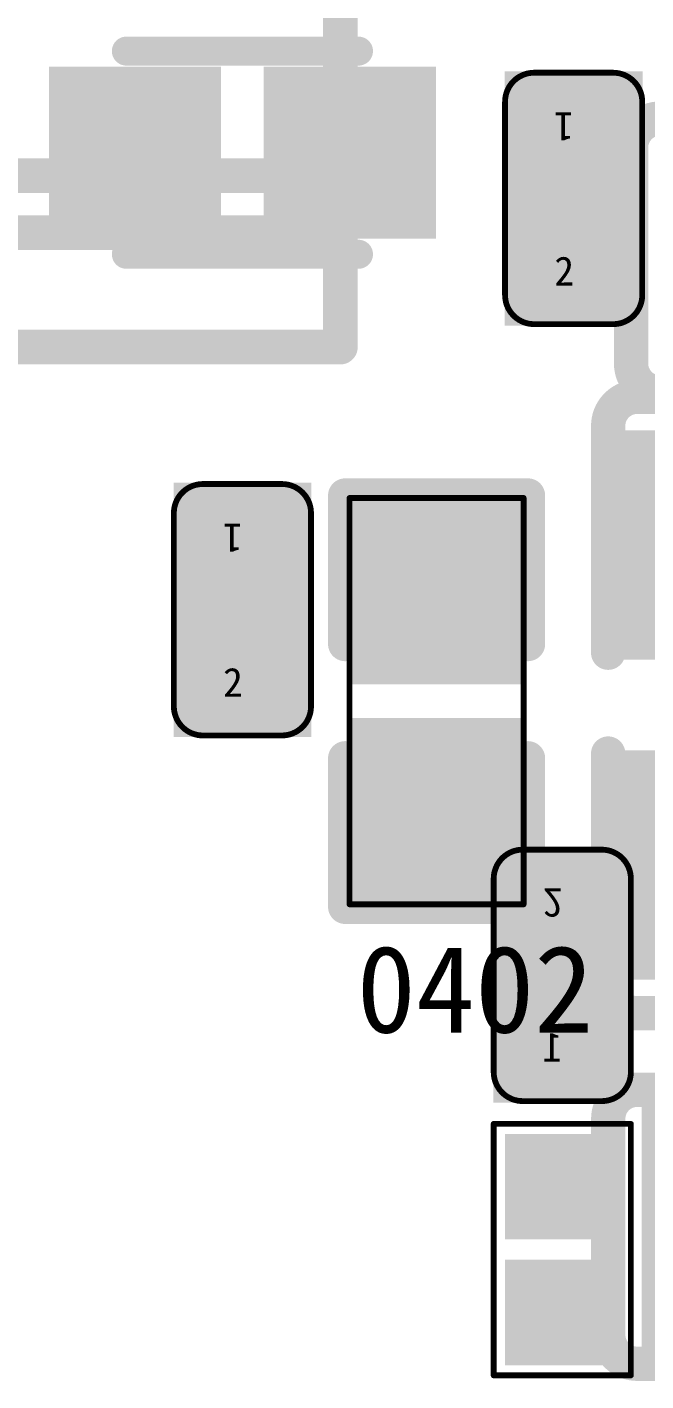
# Model space of a CAD drawing. Header units: millimetres. Extents: x 7.33 to 10.08, y 7.01 to 8.78.
# Drawn here: x 9.1274 to 9.2341, y 8.0493 to 8.2825 of the extents above; entities that cross this region are included whole.
import ezdxf

# ---------------------------------------------------------------- set-up
doc = ezdxf.new("R2010")
doc.units = ezdxf.units.MM
doc.header["$MEASUREMENT"] = 0
for name, color, linetype in [('BottomLayer', 5, 'Continuous'), ('BottomOverlay', 54, 'Continuous'), ('BottomPaste', 16, 'Continuous'), ('BottomSolder', 6, 'Continuous'), ('Mechanical1', 6, 'Continuous'), ('Mechanical16', 56, 'Continuous'), ('Mechanical20', 56, 'Continuous'), ('TopLayer', 1, 'Continuous'), ('TopOverlay', 2, 'Continuous'), ('TopPaste', 8, 'Continuous'), ('TopSolder', 216, 'Continuous')]:
    doc.layers.add(name, color=color, linetype=linetype)

# ---------------------------------------------------------------- blocks, each defined once
blk = doc.blocks.new('BGA153_13RX11R5X0R9_2L_B_15')
at = {"layer": 'BottomOverlay', "const_width": 0.006}
for points in [[(0.22638, -0.22638), (0.22638, -0.13583)], [(0.10571, -0.22638), (0.22638, -0.22638)], [(0.22638, -0.25591), (0.22638, -0.22638)], [(0.10571, -0.23622), (0.22638, -0.23622)], [(0.10571, -0.25591), (0.22638, -0.25591)]]:
    blk.add_lwpolyline(points, dxfattribs=at)
at = {"layer": 'BottomOverlay', "const_width": 0.003}
for points in [[(0.22488, -0.22638, 1), (0.22788, -0.22638, 1)], [(0.22488, -0.22638, 1), (0.22788, -0.22638, 1)], [(0.22488, -0.22638, 1), (0.22788, -0.22638, 1)], [(0.22488, -0.23622, 1), (0.22788, -0.23622, 1)], [(0.22488, -0.25591, 1), (0.22788, -0.25591, 1)], [(0.22488, -0.25591, 1), (0.22788, -0.25591, 1)]]:
    blk.add_lwpolyline(points, format="xyb", close=True, dxfattribs=at)
blk = doc.blocks.new('R0402_94')
at = {"layer": 'Mechanical16'}
for points, const_width in [([(-0.03543, 0.01575), (-0.00984, 0.01575)], 0.00591), ([(-0.03543, 0.01575), (-0.03543, -0.01575)], 0.00591), ([(0.00984, 0.01575), (0.03543, 0.01575)], 0.00591), ([(0.03543, 0.01575), (0.03543, -0.01575)], 0.00591), ([(-0.035, 0.015), (0.035, 0.015)], 0.001), ([(-0.035, 0.015), (-0.035, -0.015)], 0.001), ([(0.035, 0.015), (0.035, -0.015)], 0.001), ([(-0.03543, -0.01575), (-0.00984, -0.01575)], 0.00591), ([(0.00984, -0.01575), (0.03543, -0.01575)], 0.00591), ([(-0.035, -0.015), (0.035, -0.015)], 0.001)]:
    blk.add_lwpolyline(points, dxfattribs=dict(at, const_width=const_width))
for points, const_width in [([(-0.03691, 0.01575, 1), (-0.03395, 0.01575, 1)], 0.00295), ([(-0.03691, 0.01575, 1), (-0.03395, 0.01575, 1)], 0.00295), ([(-0.01132, 0.01575, 1), (-0.00836, 0.01575, 1)], 0.00295), ([(0.00836, 0.01575, 1), (0.01132, 0.01575, 1)], 0.00295), ([(0.03395, 0.01575, 1), (0.03691, 0.01575, 1)], 0.00295), ([(0.03395, 0.01575, 1), (0.03691, 0.01575, 1)], 0.00295), ([(-0.03525, 0.015, 1), (-0.03475, 0.015, 1)], 0.0005), ([(-0.03525, 0.015, 1), (-0.03475, 0.015, 1)], 0.0005), ([(0.03475, 0.015, 1), (0.03525, 0.015, 1)], 0.0005), ([(0.03475, 0.015, 1), (0.03525, 0.015, 1)], 0.0005), ([(-0.03691, -0.01575, 1), (-0.03395, -0.01575, 1)], 0.00295), ([(-0.03691, -0.01575, 1), (-0.03395, -0.01575, 1)], 0.00295), ([(-0.01132, -0.01575, 1), (-0.00836, -0.01575, 1)], 0.00295), ([(0.00836, -0.01575, 1), (0.01132, -0.01575, 1)], 0.00295), ([(0.03395, -0.01575, 1), (0.03691, -0.01575, 1)], 0.00295), ([(0.03395, -0.01575, 1), (0.03691, -0.01575, 1)], 0.00295), ([(-0.03525, -0.015, 1), (-0.03475, -0.015, 1)], 0.0005), ([(-0.03525, -0.015, 1), (-0.03475, -0.015, 1)], 0.0005), ([(0.03475, -0.015, 1), (0.03525, -0.015, 1)], 0.0005), ([(0.03475, -0.015, 1), (0.03525, -0.015, 1)], 0.0005)]:
    blk.add_lwpolyline(points, format="xyb", close=True, dxfattribs=dict(at, const_width=const_width))
at = {"layer": 'TopLayer'}
for points in [[(-0.0069, 0.01082), (-0.02855, 0.01082), (-0.0069, -0.01082), (-0.02855, -0.01082)], [(0.02855, 0.01082), (0.0069, 0.01082), (0.02855, -0.01082), (0.0069, -0.01082)]]:
    blk.add_solid(points, dxfattribs=at)
at = {"layer": 'TopOverlay', "const_width": 0.00591}
for points in [[(-0.03543, 0.01575), (-0.03543, -0.01575)], [(-0.03543, 0.01575), (-0.00984, 0.01575)], [(0.00984, 0.01575), (0.03543, 0.01575)], [(0.03543, 0.01575), (0.03543, -0.01575)], [(-0.03543, -0.01575), (-0.00984, -0.01575)], [(0.00984, -0.01575), (0.03543, -0.01575)]]:
    blk.add_lwpolyline(points, dxfattribs=at)
at = {"layer": 'TopOverlay', "const_width": 0.00295}
for points in [[(-0.03691, 0.01575, 1), (-0.03395, 0.01575, 1)], [(-0.03691, 0.01575, 1), (-0.03395, 0.01575, 1)], [(-0.01132, 0.01575, 1), (-0.00836, 0.01575, 1)], [(0.00836, 0.01575, 1), (0.01132, 0.01575, 1)], [(0.03395, 0.01575, 1), (0.03691, 0.01575, 1)], [(0.03395, 0.01575, 1), (0.03691, 0.01575, 1)], [(-0.03691, -0.01575, 1), (-0.03395, -0.01575, 1)], [(-0.03691, -0.01575, 1), (-0.03395, -0.01575, 1)], [(-0.01132, -0.01575, 1), (-0.00836, -0.01575, 1)], [(0.00836, -0.01575, 1), (0.01132, -0.01575, 1)], [(0.03395, -0.01575, 1), (0.03691, -0.01575, 1)], [(0.03395, -0.01575, 1), (0.03691, -0.01575, 1)]]:
    blk.add_lwpolyline(points, format="xyb", close=True, dxfattribs=at)
at = {"layer": 'TopPaste'}
for points in [[(-0.0069, 0.01082), (-0.02855, 0.01082), (-0.0069, -0.01082), (-0.02855, -0.01082)], [(0.02855, 0.01082), (0.0069, 0.01082), (0.02855, -0.01082), (0.0069, -0.01082)]]:
    blk.add_solid(points, dxfattribs=at)
at = {"layer": 'TopSolder'}
for points in [[(-0.0029, 0.01482), (-0.03254, 0.01482), (-0.0029, -0.01482), (-0.03254, -0.01482)], [(0.03254, 0.01482), (0.0029, 0.01482), (0.03254, -0.01482), (0.0029, -0.01482)]]:
    blk.add_solid(points, dxfattribs=at)
blk = doc.blocks.new('R0201_B_188')
at = {"layer": 'BottomLayer'}
for points in [[(-0.01792, -0.00788), (-0.00375, -0.00788), (-0.01792, 0.00787), (-0.00375, 0.00787)], [(0.00374, -0.00788), (0.01791, -0.00788), (0.00374, 0.00787), (0.01791, 0.00787)]]:
    blk.add_solid(points, dxfattribs=at)
at = {"layer": 'BottomOverlay', "const_width": 0.001}
for points in [[(-0.02166, 0.01182), (-0.02166, -0.01182)], [(-0.02166, 0.01182), (0.02166, 0.01182)], [(0.02166, 0.01182), (0.02166, -0.01182)], [(-0.02166, -0.01182), (0.02166, -0.01182)]]:
    blk.add_lwpolyline(points, dxfattribs=at)
at = {"layer": 'BottomOverlay', "const_width": 0.0005}
for points in [[(-0.02191, 0.01182, 1), (-0.02141, 0.01182, 1)], [(-0.02191, 0.01182, 1), (-0.02141, 0.01182, 1)], [(0.02141, 0.01182, 1), (0.02191, 0.01182, 1)], [(0.02141, 0.01182, 1), (0.02191, 0.01182, 1)], [(-0.02191, -0.01182, 1), (-0.02141, -0.01182, 1)], [(-0.02191, -0.01182, 1), (-0.02141, -0.01182, 1)], [(0.02141, -0.01182, 1), (0.02191, -0.01182, 1)], [(0.02141, -0.01182, 1), (0.02191, -0.01182, 1)]]:
    blk.add_lwpolyline(points, format="xyb", close=True, dxfattribs=at)
at = {"layer": 'BottomPaste'}
for points in [[(-0.01792, -0.00788), (-0.00375, -0.00788), (-0.01792, 0.00787), (-0.00375, 0.00787)], [(0.00374, -0.00788), (0.01791, -0.00788), (0.00374, 0.00787), (0.01791, 0.00787)]]:
    blk.add_solid(points, dxfattribs=at)
at = {"layer": 'BottomSolder'}
for points in [[(-0.01992, -0.00988), (-0.00175, -0.00988), (-0.01992, 0.00987), (-0.00175, 0.00987)], [(0.00174, -0.00988), (0.01991, -0.00988), (0.00174, 0.00987), (0.01991, 0.00987)]]:
    blk.add_solid(points, dxfattribs=at)
blk = doc.blocks.new('C0201_347')
at = {"layer": 'TopLayer'}
for points in [[(-0.01792, -0.00787), (-0.00375, -0.00787), (-0.01792, 0.00788), (-0.00375, 0.00788)], [(0.00374, -0.00787), (0.01791, -0.00787), (0.00374, 0.00788), (0.01791, 0.00788)]]:
    blk.add_solid(points, dxfattribs=at)
at = {"layer": 'TopOverlay', "const_width": 0.001}
for points in [[(-0.02166, 0.00681, -0.414178), (-0.01666, 0.01182)], [(0.01665, 0.01182, -0.414132), (0.02166, 0.00681)], [(-0.01666, -0.01182, -0.414249), (-0.02166, -0.00681)], [(0.02166, -0.00681, -0.414214), (0.01665, -0.01182)]]:
    blk.add_lwpolyline(points, format="xyb", dxfattribs=at)
for points in [[(-0.01666, 0.01182), (0.01665, 0.01182)], [(-0.02166, 0.00681), (-0.02166, -0.00681)], [(0.02166, 0.00681), (0.02166, -0.00681)], [(-0.01666, -0.01182), (0.01665, -0.01182)]]:
    blk.add_lwpolyline(points, dxfattribs=at)
at = {"layer": 'TopOverlay', "const_width": 0.0005}
for points in [[(-0.01691, 0.01182, 1), (-0.01641, 0.01182, 1)], [(-0.01691, 0.01182, 1), (-0.01641, 0.01182, 1)], [(0.0164, 0.01182, 1), (0.0169, 0.01182, 1)], [(0.0164, 0.01182, 1), (0.0169, 0.01182, 1)], [(-0.02191, 0.00681, 1), (-0.02141, 0.00681, 1)], [(-0.02191, 0.00681, 1), (-0.02141, 0.00681, 1)], [(0.02141, 0.00681, 1), (0.02191, 0.00681, 1)], [(0.02141, 0.00681, 1), (0.02191, 0.00681, 1)], [(-0.02191, -0.00681, 1), (-0.02141, -0.00681, 1)], [(-0.02191, -0.00681, 1), (-0.02141, -0.00681, 1)], [(0.02141, -0.00681, 1), (0.02191, -0.00681, 1)], [(0.02141, -0.00681, 1), (0.02191, -0.00681, 1)], [(-0.01691, -0.01182, 1), (-0.01641, -0.01182, 1)], [(-0.01691, -0.01182, 1), (-0.01641, -0.01182, 1)], [(0.0164, -0.01182, 1), (0.0169, -0.01182, 1)], [(0.0164, -0.01182, 1), (0.0169, -0.01182, 1)]]:
    blk.add_lwpolyline(points, format="xyb", close=True, dxfattribs=at)
at = {"layer": 'TopPaste'}
for points in [[(-0.01792, -0.00787), (-0.00375, -0.00787), (-0.01792, 0.00788), (-0.00375, 0.00788)], [(0.00374, -0.00787), (0.01791, -0.00787), (0.00374, 0.00788), (0.01791, 0.00788)]]:
    blk.add_solid(points, dxfattribs=at)
at = {"layer": 'TopSolder'}
for points in [[(-0.02192, -0.01187), (0.00025, -0.01187), (-0.02192, 0.01188), (0.00025, 0.01188)], [(-0.00026, -0.01187), (0.02191, -0.01187), (-0.00026, 0.01188), (0.02191, 0.01188)]]:
    blk.add_solid(points, dxfattribs=at)
at = {"layer": 'Mechanical20'}
for s, rotation, p in [('1', 270, (-0.01484, 0)), ('2', 90, (0.015, -0.00333))]:
    blk.add_text(s, height=0.005, rotation=rotation, dxfattribs=at).set_placement(p)
blk = doc.blocks.new('C0201_370')
at = {"layer": 'TopLayer'}
for points in [[(-0.01792, -0.00787), (-0.00375, -0.00787), (-0.01792, 0.00788), (-0.00375, 0.00788)], [(0.00374, -0.00787), (0.01791, -0.00787), (0.00374, 0.00788), (0.01791, 0.00788)]]:
    blk.add_solid(points, dxfattribs=at)
at = {"layer": 'TopOverlay', "const_width": 0.001}
for points in [[(-0.02166, 0.00681, -0.414178), (-0.01666, 0.01182)], [(0.01665, 0.01182, -0.414132), (0.02166, 0.00681)], [(-0.01666, -0.01182, -0.414249), (-0.02166, -0.00681)], [(0.02166, -0.00681, -0.414214), (0.01665, -0.01182)]]:
    blk.add_lwpolyline(points, format="xyb", dxfattribs=at)
for points in [[(-0.01666, 0.01182), (0.01665, 0.01182)], [(-0.02166, 0.00681), (-0.02166, -0.00681)], [(0.02166, 0.00681), (0.02166, -0.00681)], [(-0.01666, -0.01182), (0.01665, -0.01182)]]:
    blk.add_lwpolyline(points, dxfattribs=at)
at = {"layer": 'TopOverlay', "const_width": 0.0005}
for points in [[(-0.01691, 0.01182, 1), (-0.01641, 0.01182, 1)], [(-0.01691, 0.01182, 1), (-0.01641, 0.01182, 1)], [(0.0164, 0.01182, 1), (0.0169, 0.01182, 1)], [(0.0164, 0.01182, 1), (0.0169, 0.01182, 1)], [(-0.02191, 0.00681, 1), (-0.02141, 0.00681, 1)], [(-0.02191, 0.00681, 1), (-0.02141, 0.00681, 1)], [(0.02141, 0.00681, 1), (0.02191, 0.00681, 1)], [(0.02141, 0.00681, 1), (0.02191, 0.00681, 1)], [(-0.02191, -0.00681, 1), (-0.02141, -0.00681, 1)], [(-0.02191, -0.00681, 1), (-0.02141, -0.00681, 1)], [(0.02141, -0.00681, 1), (0.02191, -0.00681, 1)], [(0.02141, -0.00681, 1), (0.02191, -0.00681, 1)], [(-0.01691, -0.01182, 1), (-0.01641, -0.01182, 1)], [(-0.01691, -0.01182, 1), (-0.01641, -0.01182, 1)], [(0.0164, -0.01182, 1), (0.0169, -0.01182, 1)], [(0.0164, -0.01182, 1), (0.0169, -0.01182, 1)]]:
    blk.add_lwpolyline(points, format="xyb", close=True, dxfattribs=at)
at = {"layer": 'TopPaste'}
for points in [[(-0.01792, -0.00787), (-0.00375, -0.00787), (-0.01792, 0.00788), (-0.00375, 0.00788)], [(0.00374, -0.00787), (0.01791, -0.00787), (0.00374, 0.00788), (0.01791, 0.00788)]]:
    blk.add_solid(points, dxfattribs=at)
at = {"layer": 'TopSolder'}
for points in [[(-0.02192, -0.01187), (0.00025, -0.01187), (-0.02192, 0.01188), (0.00025, 0.01188)], [(-0.00026, -0.01187), (0.02191, -0.01187), (-0.00026, 0.01188), (0.02191, 0.01188)]]:
    blk.add_solid(points, dxfattribs=at)
at = {"layer": 'Mechanical20'}
for s, rotation, p in [('1', 270, (-0.01484, 0)), ('2', 90, (0.015, -0.00333))]:
    blk.add_text(s, height=0.005, rotation=rotation, dxfattribs=at).set_placement(p)
blk = doc.blocks.new('C0603_388')
at = {"layer": 'Mechanical16', "const_width": 0.00591}
for points in [[(-0.0531, 0.0186, -0.414214), (-0.0481, 0.0236)], [(0.0481, 0.0236, -0.414214), (0.0531, 0.0186)], [(-0.0481, -0.0236, -0.414214), (-0.0531, -0.0186)], [(0.0531, -0.0186, -0.414214), (0.0481, -0.0236)]]:
    blk.add_lwpolyline(points, format="xyb", dxfattribs=at)
for points in [[(-0.00836, 0.0236), (-0.0481, 0.0236)], [(0.0481, 0.0236), (0.00902, 0.0236)], [(-0.0531, -0.0186), (-0.0531, 0.0186)], [(0.0531, -0.0186), (0.0531, 0.0186)], [(-0.00836, -0.0236), (-0.0481, -0.0236)], [(0.0481, -0.0236), (0.00902, -0.0236)]]:
    blk.add_lwpolyline(points, dxfattribs=at)
at = {"layer": 'Mechanical16', "const_width": 0.00296}
for points in [[(-0.04958, 0.0236, 1), (-0.04662, 0.0236, 1)], [(-0.04958, 0.0236, 1), (-0.04662, 0.0236, 1)], [(-0.00984, 0.0236, 1), (-0.00688, 0.0236, 1)], [(0.00754, 0.0236, 1), (0.0105, 0.0236, 1)], [(0.04662, 0.0236, 1), (0.04958, 0.0236, 1)], [(0.04662, 0.0236, 1), (0.04958, 0.0236, 1)], [(-0.05458, 0.0186, 1), (-0.05162, 0.0186, 1)], [(-0.05458, 0.0186, 1), (-0.05162, 0.0186, 1)], [(0.05162, 0.0186, 1), (0.05458, 0.0186, 1)], [(0.05162, 0.0186, 1), (0.05458, 0.0186, 1)], [(-0.05458, -0.0186, 1), (-0.05162, -0.0186, 1)], [(-0.05458, -0.0186, 1), (-0.05162, -0.0186, 1)], [(0.05162, -0.0186, 1), (0.05458, -0.0186, 1)], [(0.05162, -0.0186, 1), (0.05458, -0.0186, 1)], [(-0.04958, -0.0236, 1), (-0.04662, -0.0236, 1)], [(-0.04958, -0.0236, 1), (-0.04662, -0.0236, 1)], [(-0.00984, -0.0236, 1), (-0.00688, -0.0236, 1)], [(0.00754, -0.0236, 1), (0.0105, -0.0236, 1)], [(0.04662, -0.0236, 1), (0.04958, -0.0236, 1)], [(0.04662, -0.0236, 1), (0.04958, -0.0236, 1)]]:
    blk.add_lwpolyline(points, format="xyb", close=True, dxfattribs=at)
at = {"layer": 'TopLayer'}
for points in [[(-0.01181, 0.01771), (-0.04331, 0.01771), (-0.01181, -0.01771), (-0.04331, -0.01771)], [(0.04331, 0.01771), (0.01181, 0.01771), (0.04331, -0.01771), (0.01181, -0.01771)]]:
    blk.add_solid(points, dxfattribs=at)
at = {"layer": 'TopOverlay', "const_width": 0.00591}
for points in [[(-0.0531, 0.0186, -0.414214), (-0.0481, 0.0236)], [(0.0481, 0.0236, -0.414214), (0.0531, 0.0186)], [(-0.0481, -0.0236, -0.414214), (-0.0531, -0.0186)], [(0.0531, -0.0186, -0.414214), (0.0481, -0.0236)]]:
    blk.add_lwpolyline(points, format="xyb", dxfattribs=at)
for points in [[(-0.00836, 0.0236), (-0.0481, 0.0236)], [(0.0481, 0.0236), (0.00902, 0.0236)], [(-0.0531, -0.0186), (-0.0531, 0.0186)], [(0.0531, -0.0186), (0.0531, 0.0186)], [(-0.00836, -0.0236), (-0.0481, -0.0236)], [(0.0481, -0.0236), (0.00902, -0.0236)]]:
    blk.add_lwpolyline(points, dxfattribs=at)
at = {"layer": 'TopOverlay', "const_width": 0.00296}
for points in [[(-0.04958, 0.0236, 1), (-0.04662, 0.0236, 1)], [(-0.04958, 0.0236, 1), (-0.04662, 0.0236, 1)], [(-0.00984, 0.0236, 1), (-0.00688, 0.0236, 1)], [(0.00754, 0.0236, 1), (0.0105, 0.0236, 1)], [(0.04662, 0.0236, 1), (0.04958, 0.0236, 1)], [(0.04662, 0.0236, 1), (0.04958, 0.0236, 1)], [(-0.05458, 0.0186, 1), (-0.05162, 0.0186, 1)], [(-0.05458, 0.0186, 1), (-0.05162, 0.0186, 1)], [(0.05162, 0.0186, 1), (0.05458, 0.0186, 1)], [(0.05162, 0.0186, 1), (0.05458, 0.0186, 1)], [(-0.05458, -0.0186, 1), (-0.05162, -0.0186, 1)], [(-0.05458, -0.0186, 1), (-0.05162, -0.0186, 1)], [(0.05162, -0.0186, 1), (0.05458, -0.0186, 1)], [(0.05162, -0.0186, 1), (0.05458, -0.0186, 1)], [(-0.04958, -0.0236, 1), (-0.04662, -0.0236, 1)], [(-0.04958, -0.0236, 1), (-0.04662, -0.0236, 1)], [(-0.00984, -0.0236, 1), (-0.00688, -0.0236, 1)], [(0.00754, -0.0236, 1), (0.0105, -0.0236, 1)], [(0.04662, -0.0236, 1), (0.04958, -0.0236, 1)], [(0.04662, -0.0236, 1), (0.04958, -0.0236, 1)]]:
    blk.add_lwpolyline(points, format="xyb", close=True, dxfattribs=at)
at = {"layer": 'TopPaste'}
for points in [[(-0.01181, 0.01771), (-0.04331, 0.01771), (-0.01181, -0.01771), (-0.04331, -0.01771)], [(0.04331, 0.01771), (0.01181, 0.01771), (0.04331, -0.01771), (0.01181, -0.01771)]]:
    blk.add_solid(points, dxfattribs=at)
at = {"layer": 'TopSolder'}
for points in [[(-0.00781, 0.02171), (-0.04731, 0.02171), (-0.00781, -0.02171), (-0.04731, -0.02171)], [(0.04731, 0.02171), (0.00781, 0.02171), (0.04731, -0.02171), (0.00781, -0.02171)]]:
    blk.add_solid(points, dxfattribs=at)
at = {"layer": 'Mechanical20'}
for s, p in [('1', (-0.02356, 0)), ('2', (0.03156, 0))]:
    blk.add_text(s, height=0.01, dxfattribs=at).set_placement(p)
blk = doc.blocks.new('C0603_B_389')
at = {"layer": 'BottomLayer'}
for points in [[(-0.01181, 0.01771), (-0.04331, 0.01771), (-0.01181, -0.01771), (-0.04331, -0.01771)], [(0.04331, 0.01771), (0.01181, 0.01771), (0.04331, -0.01771), (0.01181, -0.01771)]]:
    blk.add_solid(points, dxfattribs=at)
at = {"layer": 'BottomOverlay', "const_width": 0.00591}
for points in [[(-0.0531, 0.0186, -0.414214), (-0.0481, 0.0236)], [(0.0481, 0.0236, -0.414214), (0.0531, 0.0186)], [(-0.0481, -0.0236, -0.414214), (-0.0531, -0.0186)], [(0.0531, -0.0186, -0.414214), (0.0481, -0.0236)]]:
    blk.add_lwpolyline(points, format="xyb", dxfattribs=at)
for points in [[(-0.0481, 0.0236), (-0.00836, 0.0236)], [(0.00902, 0.0236), (0.0481, 0.0236)], [(-0.0531, -0.0186), (-0.0531, 0.0186)], [(0.0531, -0.0186), (0.0531, 0.0186)], [(-0.0481, -0.0236), (-0.00836, -0.0236)], [(0.00902, -0.0236), (0.0481, -0.0236)]]:
    blk.add_lwpolyline(points, dxfattribs=at)
at = {"layer": 'BottomOverlay', "const_width": 0.00296}
for points in [[(-0.04958, 0.0236, 1), (-0.04662, 0.0236, 1)], [(-0.04958, 0.0236, 1), (-0.04662, 0.0236, 1)], [(-0.00984, 0.0236, 1), (-0.00688, 0.0236, 1)], [(0.00754, 0.0236, 1), (0.0105, 0.0236, 1)], [(0.04662, 0.0236, 1), (0.04958, 0.0236, 1)], [(0.04662, 0.0236, 1), (0.04958, 0.0236, 1)], [(-0.05458, 0.0186, 1), (-0.05162, 0.0186, 1)], [(-0.05458, 0.0186, 1), (-0.05162, 0.0186, 1)], [(0.05162, 0.0186, 1), (0.05458, 0.0186, 1)], [(0.05162, 0.0186, 1), (0.05458, 0.0186, 1)], [(-0.05458, -0.0186, 1), (-0.05162, -0.0186, 1)], [(-0.05458, -0.0186, 1), (-0.05162, -0.0186, 1)], [(0.05162, -0.0186, 1), (0.05458, -0.0186, 1)], [(0.05162, -0.0186, 1), (0.05458, -0.0186, 1)], [(-0.04958, -0.0236, 1), (-0.04662, -0.0236, 1)], [(-0.04958, -0.0236, 1), (-0.04662, -0.0236, 1)], [(-0.00984, -0.0236, 1), (-0.00688, -0.0236, 1)], [(0.00754, -0.0236, 1), (0.0105, -0.0236, 1)], [(0.04662, -0.0236, 1), (0.04958, -0.0236, 1)], [(0.04662, -0.0236, 1), (0.04958, -0.0236, 1)]]:
    blk.add_lwpolyline(points, format="xyb", close=True, dxfattribs=at)
at = {"layer": 'BottomPaste'}
for points in [[(-0.01181, 0.01771), (-0.04331, 0.01771), (-0.01181, -0.01771), (-0.04331, -0.01771)], [(0.04331, 0.01771), (0.01181, 0.01771), (0.04331, -0.01771), (0.01181, -0.01771)]]:
    blk.add_solid(points, dxfattribs=at)
at = {"layer": 'BottomSolder'}
for points in [[(-0.00781, 0.02171), (-0.04731, 0.02171), (-0.00781, -0.02171), (-0.04731, -0.02171)], [(0.04731, 0.02171), (0.00781, 0.02171), (0.04731, -0.02171), (0.00781, -0.02171)]]:
    blk.add_solid(points, dxfattribs=at)
at = {"layer": 'Mechanical16', "const_width": 0.00591}
for points in [[(-0.0531, 0.0186, -0.414214), (-0.0481, 0.0236)], [(0.0481, 0.0236, -0.414214), (0.0531, 0.0186)], [(-0.0481, -0.0236, -0.414214), (-0.0531, -0.0186)], [(0.0531, -0.0186, -0.414214), (0.0481, -0.0236)]]:
    blk.add_lwpolyline(points, format="xyb", dxfattribs=at)
for points in [[(-0.0481, 0.0236), (-0.00836, 0.0236)], [(0.00902, 0.0236), (0.0481, 0.0236)], [(-0.0531, -0.0186), (-0.0531, 0.0186)], [(0.0531, -0.0186), (0.0531, 0.0186)], [(-0.0481, -0.0236), (-0.00836, -0.0236)], [(0.00902, -0.0236), (0.0481, -0.0236)]]:
    blk.add_lwpolyline(points, dxfattribs=at)
at = {"layer": 'Mechanical16', "const_width": 0.00296}
for points in [[(-0.04958, 0.0236, 1), (-0.04662, 0.0236, 1)], [(-0.04958, 0.0236, 1), (-0.04662, 0.0236, 1)], [(-0.00984, 0.0236, 1), (-0.00688, 0.0236, 1)], [(0.00754, 0.0236, 1), (0.0105, 0.0236, 1)], [(0.04662, 0.0236, 1), (0.04958, 0.0236, 1)], [(0.04662, 0.0236, 1), (0.04958, 0.0236, 1)], [(-0.05458, 0.0186, 1), (-0.05162, 0.0186, 1)], [(-0.05458, 0.0186, 1), (-0.05162, 0.0186, 1)], [(0.05162, 0.0186, 1), (0.05458, 0.0186, 1)], [(0.05162, 0.0186, 1), (0.05458, 0.0186, 1)], [(-0.05458, -0.0186, 1), (-0.05162, -0.0186, 1)], [(-0.05458, -0.0186, 1), (-0.05162, -0.0186, 1)], [(0.05162, -0.0186, 1), (0.05458, -0.0186, 1)], [(0.05162, -0.0186, 1), (0.05458, -0.0186, 1)], [(-0.04958, -0.0236, 1), (-0.04662, -0.0236, 1)], [(-0.04958, -0.0236, 1), (-0.04662, -0.0236, 1)], [(-0.00984, -0.0236, 1), (-0.00688, -0.0236, 1)], [(0.00754, -0.0236, 1), (0.0105, -0.0236, 1)], [(0.04662, -0.0236, 1), (0.04958, -0.0236, 1)], [(0.04662, -0.0236, 1), (0.04958, -0.0236, 1)]]:
    blk.add_lwpolyline(points, format="xyb", close=True, dxfattribs=at)
at = {"layer": 'Mechanical20', "text_generation_flag": 2}
for s, p in [('1', (-0.02356, 0)), ('2', (0.03156, 0))]:
    blk.add_text(s, height=0.01, rotation=-180, dxfattribs=at).set_placement(p)
blk = doc.blocks.new('C0603_391')
at = {"layer": 'Mechanical16', "const_width": 0.00591}
for points in [[(-0.0531, 0.0186, -0.414214), (-0.0481, 0.0236)], [(0.0481, 0.0236, -0.414214), (0.0531, 0.0186)], [(-0.0481, -0.0236, -0.414214), (-0.0531, -0.0186)], [(0.0531, -0.0186, -0.414214), (0.0481, -0.0236)]]:
    blk.add_lwpolyline(points, format="xyb", dxfattribs=at)
for points in [[(-0.00836, 0.0236), (-0.0481, 0.0236)], [(0.0481, 0.0236), (0.00902, 0.0236)], [(-0.0531, 0.0186), (-0.0531, -0.0186)], [(0.0531, 0.0186), (0.0531, -0.0186)], [(-0.00836, -0.0236), (-0.0481, -0.0236)], [(0.0481, -0.0236), (0.00902, -0.0236)]]:
    blk.add_lwpolyline(points, dxfattribs=at)
at = {"layer": 'Mechanical16', "const_width": 0.00296}
for points in [[(-0.04958, 0.0236, 1), (-0.04662, 0.0236, 1)], [(-0.04958, 0.0236, 1), (-0.04662, 0.0236, 1)], [(-0.00984, 0.0236, 1), (-0.00688, 0.0236, 1)], [(0.00754, 0.0236, 1), (0.0105, 0.0236, 1)], [(0.04662, 0.0236, 1), (0.04958, 0.0236, 1)], [(0.04662, 0.0236, 1), (0.04958, 0.0236, 1)], [(-0.05458, 0.0186, 1), (-0.05162, 0.0186, 1)], [(-0.05458, 0.0186, 1), (-0.05162, 0.0186, 1)], [(0.05162, 0.0186, 1), (0.05458, 0.0186, 1)], [(0.05162, 0.0186, 1), (0.05458, 0.0186, 1)], [(-0.05458, -0.0186, 1), (-0.05162, -0.0186, 1)], [(-0.05458, -0.0186, 1), (-0.05162, -0.0186, 1)], [(0.05162, -0.0186, 1), (0.05458, -0.0186, 1)], [(0.05162, -0.0186, 1), (0.05458, -0.0186, 1)], [(-0.04958, -0.0236, 1), (-0.04662, -0.0236, 1)], [(-0.04958, -0.0236, 1), (-0.04662, -0.0236, 1)], [(-0.00984, -0.0236, 1), (-0.00688, -0.0236, 1)], [(0.00754, -0.0236, 1), (0.0105, -0.0236, 1)], [(0.04662, -0.0236, 1), (0.04958, -0.0236, 1)], [(0.04662, -0.0236, 1), (0.04958, -0.0236, 1)]]:
    blk.add_lwpolyline(points, format="xyb", close=True, dxfattribs=at)
at = {"layer": 'TopLayer'}
for points in [[(-0.01181, 0.01771), (-0.04331, 0.01771), (-0.01181, -0.01771), (-0.04331, -0.01771)], [(0.04331, 0.01771), (0.01181, 0.01771), (0.04331, -0.01771), (0.01181, -0.01771)]]:
    blk.add_solid(points, dxfattribs=at)
at = {"layer": 'TopOverlay', "const_width": 0.00591}
for points in [[(-0.0531, 0.0186, -0.414214), (-0.0481, 0.0236)], [(0.0481, 0.0236, -0.414214), (0.0531, 0.0186)], [(-0.0481, -0.0236, -0.414214), (-0.0531, -0.0186)], [(0.0531, -0.0186, -0.414214), (0.0481, -0.0236)]]:
    blk.add_lwpolyline(points, format="xyb", dxfattribs=at)
for points in [[(-0.00836, 0.0236), (-0.0481, 0.0236)], [(0.0481, 0.0236), (0.00902, 0.0236)], [(-0.0531, 0.0186), (-0.0531, -0.0186)], [(0.0531, 0.0186), (0.0531, -0.0186)], [(-0.00836, -0.0236), (-0.0481, -0.0236)], [(0.0481, -0.0236), (0.00902, -0.0236)]]:
    blk.add_lwpolyline(points, dxfattribs=at)
at = {"layer": 'TopOverlay', "const_width": 0.00296}
for points in [[(-0.04958, 0.0236, 1), (-0.04662, 0.0236, 1)], [(-0.04958, 0.0236, 1), (-0.04662, 0.0236, 1)], [(-0.00984, 0.0236, 1), (-0.00688, 0.0236, 1)], [(0.00754, 0.0236, 1), (0.0105, 0.0236, 1)], [(0.04662, 0.0236, 1), (0.04958, 0.0236, 1)], [(0.04662, 0.0236, 1), (0.04958, 0.0236, 1)], [(-0.05458, 0.0186, 1), (-0.05162, 0.0186, 1)], [(-0.05458, 0.0186, 1), (-0.05162, 0.0186, 1)], [(0.05162, 0.0186, 1), (0.05458, 0.0186, 1)], [(0.05162, 0.0186, 1), (0.05458, 0.0186, 1)], [(-0.05458, -0.0186, 1), (-0.05162, -0.0186, 1)], [(-0.05458, -0.0186, 1), (-0.05162, -0.0186, 1)], [(0.05162, -0.0186, 1), (0.05458, -0.0186, 1)], [(0.05162, -0.0186, 1), (0.05458, -0.0186, 1)], [(-0.04958, -0.0236, 1), (-0.04662, -0.0236, 1)], [(-0.04958, -0.0236, 1), (-0.04662, -0.0236, 1)], [(-0.00984, -0.0236, 1), (-0.00688, -0.0236, 1)], [(0.00754, -0.0236, 1), (0.0105, -0.0236, 1)], [(0.04662, -0.0236, 1), (0.04958, -0.0236, 1)], [(0.04662, -0.0236, 1), (0.04958, -0.0236, 1)]]:
    blk.add_lwpolyline(points, format="xyb", close=True, dxfattribs=at)
at = {"layer": 'TopPaste'}
for points in [[(-0.01181, 0.01771), (-0.04331, 0.01771), (-0.01181, -0.01771), (-0.04331, -0.01771)], [(0.04331, 0.01771), (0.01181, 0.01771), (0.04331, -0.01771), (0.01181, -0.01771)]]:
    blk.add_solid(points, dxfattribs=at)
at = {"layer": 'TopSolder'}
for points in [[(-0.00781, 0.02171), (-0.04731, 0.02171), (-0.00781, -0.02171), (-0.04731, -0.02171)], [(0.04731, 0.02171), (0.00781, 0.02171), (0.04731, -0.02171), (0.00781, -0.02171)]]:
    blk.add_solid(points, dxfattribs=at)
at = {"layer": 'Mechanical20'}
for s, p in [('1', (-0.02356, 0)), ('2', (0.03156, 0))]:
    blk.add_text(s, height=0.01, dxfattribs=at).set_placement(p)
blk = doc.blocks.new('C0402_BGA_494')
at = {"layer": 'TopLayer'}
for points in [[(-0.00767, 0.01083), (-0.02933, 0.01083), (-0.00767, -0.01083), (-0.02933, -0.01083)], [(0.02933, 0.01083), (0.00767, 0.01083), (0.02933, -0.01083), (0.00767, -0.01083)]]:
    blk.add_solid(points, dxfattribs=at)
at = {"layer": 'TopOverlay', "const_width": 0.005}
for points in [[(-0.02, 0.0175), (0.02, 0.0175)], [(-0.02, -0.0175), (0.02, -0.0175)]]:
    blk.add_lwpolyline(points, dxfattribs=at)
at = {"layer": 'TopOverlay', "const_width": 0.0025}
for points in [[(-0.02125, 0.0175, 1), (-0.01875, 0.0175, 1)], [(0.01875, 0.0175, 1), (0.02125, 0.0175, 1)], [(-0.02125, -0.0175, 1), (-0.01875, -0.0175, 1)], [(0.01875, -0.0175, 1), (0.02125, -0.0175, 1)]]:
    blk.add_lwpolyline(points, format="xyb", close=True, dxfattribs=at)
at = {"layer": 'TopPaste'}
for points in [[(-0.00767, 0.01083), (-0.02933, 0.01083), (-0.00767, -0.01083), (-0.02933, -0.01083)], [(0.02933, 0.01083), (0.00767, 0.01083), (0.02933, -0.01083), (0.00767, -0.01083)]]:
    blk.add_solid(points, dxfattribs=at)
at = {"layer": 'TopSolder'}
for points in [[(-0.00367, 0.01483), (-0.03333, 0.01483), (-0.00367, -0.01483), (-0.03333, -0.01483)], [(0.03333, 0.01483), (0.00367, 0.01483), (0.03333, -0.01483), (0.00367, -0.01483)]]:
    blk.add_solid(points, dxfattribs=at)
blk = doc.blocks.new('C0201_B_506')
at = {"layer": 'BottomLayer'}
for points in [[(-0.01792, -0.00788), (-0.00375, -0.00788), (-0.01792, 0.00787), (-0.00375, 0.00787)], [(0.00374, -0.00788), (0.01791, -0.00788), (0.00374, 0.00787), (0.01791, 0.00787)]]:
    blk.add_solid(points, dxfattribs=at)
at = {"layer": 'BottomOverlay', "const_width": 0.001}
for points in [[(-0.02166, 0.00681, -0.414249), (-0.01666, 0.01182)], [(0.01665, 0.01182, -0.414214), (0.02166, 0.00681)], [(-0.01666, -0.01182, -0.414178), (-0.02166, -0.00681)], [(0.02166, -0.00681, -0.414132), (0.01665, -0.01182)]]:
    blk.add_lwpolyline(points, format="xyb", dxfattribs=at)
for points in [[(0.01665, 0.01182), (-0.01666, 0.01182)], [(-0.02166, -0.00681), (-0.02166, 0.00681)], [(0.02166, -0.00681), (0.02166, 0.00681)], [(0.01665, -0.01182), (-0.01666, -0.01182)]]:
    blk.add_lwpolyline(points, dxfattribs=at)
at = {"layer": 'BottomOverlay', "const_width": 0.0005}
for points in [[(-0.01691, 0.01182, 1), (-0.01641, 0.01182, 1)], [(-0.01691, 0.01182, 1), (-0.01641, 0.01182, 1)], [(0.0164, 0.01182, 1), (0.0169, 0.01182, 1)], [(0.0164, 0.01182, 1), (0.0169, 0.01182, 1)], [(-0.02191, 0.00681, 1), (-0.02141, 0.00681, 1)], [(-0.02191, 0.00681, 1), (-0.02141, 0.00681, 1)], [(0.02141, 0.00681, 1), (0.02191, 0.00681, 1)], [(0.02141, 0.00681, 1), (0.02191, 0.00681, 1)], [(-0.02191, -0.00681, 1), (-0.02141, -0.00681, 1)], [(-0.02191, -0.00681, 1), (-0.02141, -0.00681, 1)], [(0.02141, -0.00681, 1), (0.02191, -0.00681, 1)], [(0.02141, -0.00681, 1), (0.02191, -0.00681, 1)], [(-0.01691, -0.01182, 1), (-0.01641, -0.01182, 1)], [(-0.01691, -0.01182, 1), (-0.01641, -0.01182, 1)], [(0.0164, -0.01182, 1), (0.0169, -0.01182, 1)], [(0.0164, -0.01182, 1), (0.0169, -0.01182, 1)]]:
    blk.add_lwpolyline(points, format="xyb", close=True, dxfattribs=at)
at = {"layer": 'BottomPaste'}
for points in [[(-0.01792, -0.00788), (-0.00375, -0.00788), (-0.01792, 0.00787), (-0.00375, 0.00787)], [(0.00374, -0.00788), (0.01791, -0.00788), (0.00374, 0.00787), (0.01791, 0.00787)]]:
    blk.add_solid(points, dxfattribs=at)
at = {"layer": 'BottomSolder'}
for points in [[(-0.02192, -0.01188), (0.00025, -0.01188), (-0.02192, 0.01187), (0.00025, 0.01187)], [(-0.00026, -0.01188), (0.02191, -0.01188), (-0.00026, 0.01187), (0.02191, 0.01187)]]:
    blk.add_solid(points, dxfattribs=at)
at = {"layer": 'Mechanical20', "text_generation_flag": 2}
for s, rotation, p in [('1', -90, (-0.01484, 0)), ('2', 90, (0.015, 0.00333))]:
    blk.add_text(s, height=0.005, rotation=rotation, dxfattribs=at).set_placement(p)

msp = doc.modelspace()

# ---------------------------------------------------------------- block references
for name, p in [('BGA153_13RX11R5X0R9_2L_B_15', (8.95502, 8.48333)), ('C0402_BGA_494', (9.16453, 8.2609))]:
    msp.add_blockref(name, p)
for name, p, rotation in [('C0201_347', (9.22161, 8.25302), 270), ('C0603_B_389', (9.28461, 8.24318), 360), ('C0603_388', (9.25116, 8.16574), 90), ('C0201_370', (9.16453, 8.18216), 270), ('R0402_94', (9.19799, 8.16641), 270), ('C0201_B_506', (9.21965, 8.11917), 90), ('C0603_391', (9.28067, 8.07586), 180), ('R0201_B_188', (9.21965, 8.07192), 270)]:
    msp.add_blockref(name, p, dxfattribs=dict(rotation=rotation))

# ---------------------------------------------------------------- texts
at = {"layer": 'Mechanical1'}
msp.add_text('0402', height=0.015, rotation=360, dxfattribs=at).set_placement((9.18421, 8.10932))

doc.saveas('drawing.dxf')
